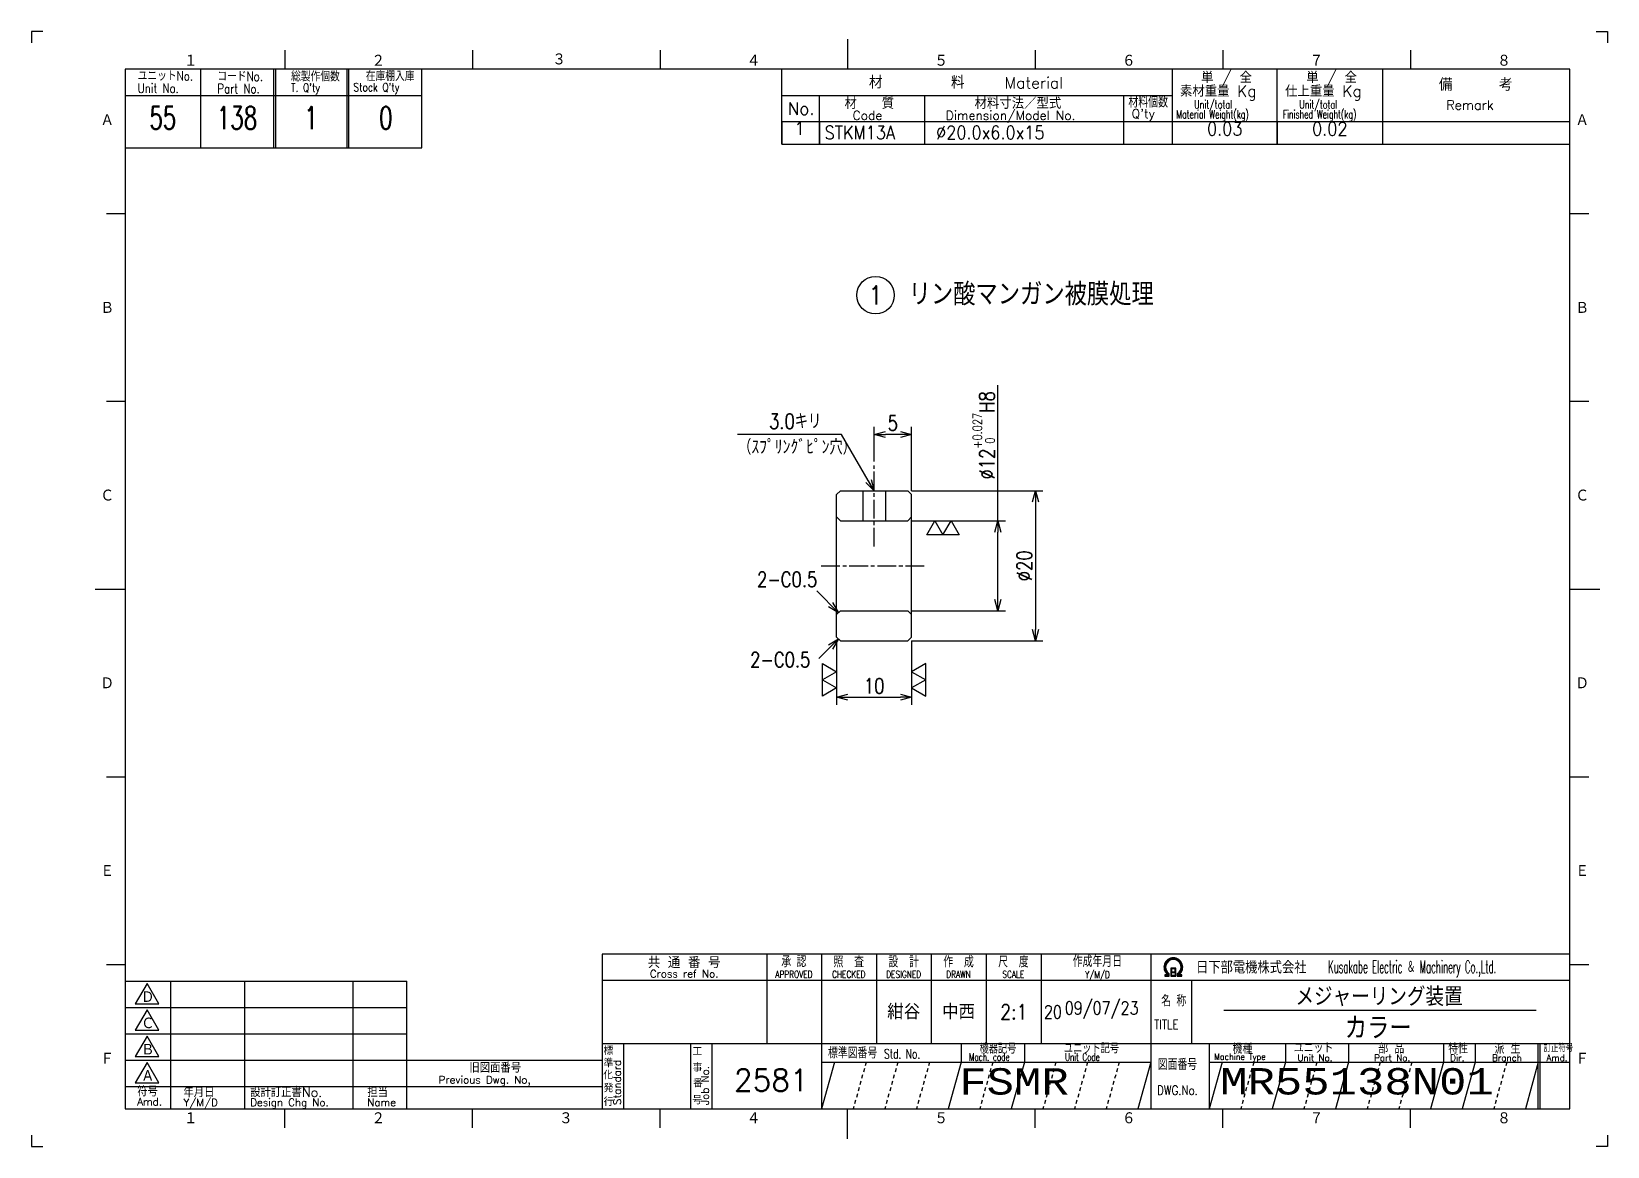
# Model space of a CAD drawing. Extents: x 0 to 210, y 0 to 148.
import ezdxf
from ezdxf.enums import TextEntityAlignment as Align

# ---------------------------------------------------------------- set-up
doc = ezdxf.new("R2010")
doc.units = 0
doc.header["$LTSCALE"] = 0.5
doc.linetypes.add('GEN3A', pattern=[3.5, 2, -1.5])
doc.linetypes.add('GEN7A', pattern=[7.5, 5, -0.75, 1, -0.75])
doc.layers.get('0').update_dxf_attribs({"linetype": 'CONTINUOUS'})
doc.layers.get('DEFPOINTS').update_dxf_attribs({"linetype": 'CONTINUOUS'})
for name, color, linetype in [('2', 5, 'CONTINUOUS'), ('5', 3, 'CONTINUOUS'), ('6', 52, 'CONTINUOUS'), ('7A', 4, 'GEN7A'), ('8', 1, 'CONTINUOUS'), ('RAHM2', 1, 'CONTINUOUS'), ('RAHM3', 52, 'CONTINUOUS')]:
    doc.layers.add(name, color=color, linetype=linetype)
doc.styles.add('DIMENSION', font='monotxt.shx', dxfattribs={"bigfont": 'bigfont.shx'})
doc.styles.get("Standard").update_dxf_attribs({"font": 'romans.shx', "width": 0.8, "bigfont": 'extfont.shx'})
doc.dimstyles.new('GEN-ISO', dxfattribs={"dimtxt": 4, "dimasz": 3, "dimexe": 2, "dimexo": 1, "dimgap": 1, "dimtad": 3, "dimdec": 3, "dimrnd": 0.001, "dimdsep": 46, "dimtxsty": 'Standard', "dimblk": 'OPEN30', "dimcen": 0, "dimclrt": 52, "dimadec": 0, "dimazin": 0, "dimtp": 0.1, "dimtm": 0.1, "dimtfac": 0.6, "dimtdec": 3, "dimtmove": 2, "dimatfit": 3, "dimldrblk": 'OPEN30', "dimfxl": 0, "dimarcsym": 0})

# ---------------------------------------------------------------- blocks, each defined once
blk = doc.blocks.new('1A3ﾌﾞﾋﾝ')
at = {"layer": 'RAHM2', "color": 5, "linetype": 'Continuous'}
for p, q in [((3, 297), (0, 297)), ((0, 297), (0, 294)), ((217.5, 295), (217.5, 287)), ((417, 297), (420, 297)), ((420, 297), (420, 294)), ((67.5, 292), (67.5, 287)), ((117.5, 292), (117.5, 287)), ((167.5, 292), (167.5, 287)), ((267.5, 292), (267.5, 287)), ((317.5, 292), (317.5, 287)), ((367.5, 292), (367.5, 287)), ((410, 287), (25, 287)), ((25, 287), (25, 10)), ((104, 266), (104, 287)), ((410, 10), (410, 287)), ((25, 266), (64.5, 266)), ((64.5, 266), (104, 266)), ((20, 248.5), (25, 248.5)), ((410, 248.5), (415, 248.5)), ((20, 198.5), (25, 198.5)), ((410, 198.5), (415, 198.5)), ((17, 148.5), (25, 148.5)), ((410, 148.5), (418, 148.5)), ((20, 98.5), (25, 98.5)), ((410, 98.5), (415, 98.5)), ((20, 48.5), (25, 48.5)), ((410, 48.5), (415, 48.5)), ((25, 10), (410, 10)), ((67.5, 5), (67.5, 10)), ((117.5, 5), (117.5, 10)), ((217.5, 2), (217.5, 10)), ((267.5, 5), (267.5, 10)), ((317.5, 5), (317.5, 10)), ((367.5, 5), (367.5, 10)), ((0, 3), (0, 0)), ((0, 0), (3, 0)), ((420, 0), (417, 0)), ((420, 3), (420, 0))]:
    blk.add_line(p, q, dxfattribs=at)
at = {"layer": 'RAHM2', "color": 7, "linetype": 'Continuous'}
for p, q in [((45, 287), (45, 266)), ((64.5, 287), (64.5, 266)), ((65, 287), (65, 266)), ((84, 287), (84, 266)), ((84.5, 287), (84.5, 266)), ((200, 267), (200, 287)), ((304, 287), (304, 267)), ((332, 267), (332, 287)), ((360, 287), (360, 267)), ((25, 280), (64.5, 280)), ((64.5, 280), (104, 280)), ((200, 280), (304, 280)), ((210, 267), (210, 280)), ((238, 280), (238, 267)), ((291, 280), (291, 267)), ((200, 273), (410, 273)), ((200, 267), (410, 267)), ((195.93, 51.26), (195.93, 27.42)), ((210.55, 51.26), (210.55, 10)), ((225.18, 51.26), (225.18, 27.42)), ((239.8, 51.26), (239.8, 27.42)), ((254.43, 51.26), (254.43, 27.42)), ((269.05, 51.26), (269.05, 27.42)), ((298.3, 51.26), (298.3, 10)), ((25, 44), (100, 44)), ((37, 44), (37, 10)), ((56.8, 44), (56.8, 10)), ((85.6, 44), (85.6, 10)), ((100, 10), (100, 44)), ((152.05, 44.26), (410, 44.26)), ((269.05, 44.26), (269.05, 27.42)), ((298.3, 44.26), (298.3, 44.26)), ((309.17, 44.26), (309.17, 27.42)), ((25, 37), (100, 37)), ((25, 30), (100, 30)), ((152.05, 27.42), (410, 27.42)), ((157.77, 27.42), (157.77, 10)), ((175.59, 27.42), (175.59, 10)), ((181.3, 27.42), (181.3, 10)), ((247.73, 27.42), (247.73, 22.42)), ((264.59, 27.42), (264.59, 22.42)), ((313.83, 27.42), (313.83, 10)), ((334.15, 27.42), (334.15, 22.42)), ((351, 27.42), (351, 22.42)), ((376.29, 27.42), (376.29, 22.42)), ((384.72, 27.42), (384.72, 22.42)), ((401.57, 10), (401.57, 27.42)), ((402.07, 10), (402.07, 27.42)), ((25, 23), (100, 23)), ((100, 23), (152.05, 23)), ((210.55, 22.42), (298.3, 22.42)), ((313.83, 22.42), (410, 22.42)), ((25, 16), (100, 16)), ((100, 16), (152.05, 16)), ((167.5, 5), (167.5, 10))]:
    blk.add_line(p, q, dxfattribs=at)
at = {"layer": 'RAHM2', "color": 3, "linetype": 'Continuous'}
for p, q in [((317.73, 36.35), (401.03, 36.35)), ((214.02, 22.42), (210.55, 10)), ((247.73, 22.42), (244.26, 10)), ((264.59, 22.42), (261.12, 10)), ((298.3, 22.42), (294.83, 10)), ((334.15, 22.42), (330.68, 10)), ((351, 22.42), (347.54, 10)), ((376.29, 22.42), (372.82, 10)), ((384.72, 22.42), (381.25, 10))]:
    blk.add_line(p, q, dxfattribs=at)
at = {"layer": 'RAHM2', "color": 3, "linetype": 'GEN3A'}
for p, q in [((222.44, 22.42), (218.98, 10)), ((230.87, 22.42), (227.41, 10)), ((239.3, 22.42), (235.84, 10)), ((256.16, 22.42), (252.69, 10)), ((273.01, 22.42), (269.55, 10)), ((281.44, 22.42), (277.98, 10)), ((289.87, 22.42), (286.41, 10)), ((325.72, 22.42), (322.25, 10)), ((342.57, 22.42), (339.11, 10)), ((359.43, 22.42), (355.97, 10)), ((367.86, 22.42), (364.39, 10)), ((393.14, 22.42), (389.68, 10))]:
    blk.add_line(p, q, dxfattribs=at)
at = {"layer": 'RAHM2', "color": 5, "linetype": 'Continuous'}
blk.add_lwpolyline([(410, 51.26), (152.05, 51.26), (152.05, 10)], dxfattribs=at)
at = {"layer": 'RAHM2', "color": 7, "linetype": 'Continuous'}
for points in [[(303.62, 47.51), (303.62, 45.4), (304.92, 45.4), (304.92, 47.51), (303.62, 47.51)], [(303.77, 47.36), (303.77, 46.53), (304.77, 46.53), (304.77, 47.36), (303.77, 47.36)], [(304.77, 46.38), (304.77, 45.55), (303.77, 45.55), (303.77, 46.38), (304.77, 46.38)], [(302.02, 45.4), (303.22, 45.4), (303.22, 46.01)], [(302.02, 45.58), (302.97, 45.58), (302.97, 45.91)], [(302.72, 45.82), (302.72, 45.75), (302.02, 45.75), (302.02, 45.4)], [(305.32, 45.98), (305.32, 45.4), (306.58, 45.4), (306.58, 45.75), (305.85, 45.75), (305.85, 45.8)], [(305.57, 45.87), (305.57, 45.58), (306.58, 45.58)]]:
    blk.add_lwpolyline(points, dxfattribs=at)
for points in [[(30.79, 43.41), (27.65, 37.97), (33.92, 37.97)], [(30.79, 36.41), (27.65, 30.97), (33.92, 30.97)], [(30.79, 29.41), (27.65, 23.97), (33.92, 23.97)], [(30.79, 22.41), (27.65, 16.97), (33.92, 16.97)]]:
    blk.add_lwpolyline(points, close=True, dxfattribs=at)
at = {"layer": 'RAHM2', "color": 3, "linetype": 'Continuous'}
for points in [[(317.29, 22.42), (313.83, 10)], [(401.57, 22.42), (401.57, 22.42), (398.11, 10)]]:
    blk.add_lwpolyline(points, dxfattribs=at)
at = {"layer": 'RAHM2', "color": 7, "linetype": 'Continuous'}
for radius, start, end in [(2.5, 308.2706, 230.8952), (2.28, 303.9949, 234.4013), (2.06, 299.8294, 238.4756)]:
    blk.add_arc((304.3, 47.76), radius, start, end, dxfattribs=at)
at = {"layer": 'RAHM2', "color": 5, "linetype": 'Continuous'}
for s, p in [('１', (40.6, 287.58)), ('２', (90.6, 287.58)), ('４', (190.6, 287.58)), ('５', (240.6, 287.58)), ('６', (290.6, 287.58)), ('７', (340.6, 287.58)), ('８', (390.6, 287.58)), ('Ａ', (18.36, 271.74)), ('Ａ', (411.44, 271.74)), ('Ｂ', (18.36, 221.74)), ('Ｂ', (411.44, 221.74)), ('Ｃ', (18.36, 171.74)), ('Ｃ', (411.44, 171.74)), ('Ｄ', (18.36, 121.74)), ('Ｄ', (411.44, 121.74)), ('Ｅ', (18.36, 71.74)), ('Ｅ', (411.44, 71.74)), ('Ｆ', (18.36, 21.74)), ('Ｆ', (411.44, 21.74)), ('１', (40.6, 5.87)), ('２', (90.6, 5.87)), ('３', (140.6, 5.87)), ('４', (190.6, 5.87)), ('５', (240.6, 5.87)), ('６', (290.6, 5.87)), ('７', (340.6, 5.87)), ('８', (390.6, 5.87))]:
    blk.add_text(s, height=3.31, dxfattribs=at).set_placement(p)
blk.add_text('３', height=3.31, dxfattribs=at).set_placement((140.6, 289.58), align=Align.MIDDLE)
at = {"layer": 'RAHM2', "color": 7, "linetype": 'Continuous'}
for s, height, width, p in [('ユニットNo.', 2.5, 0.8, (28.29, 283.92)), ('コードNo.', 2.5, 0.8, (49.52, 283.81)), ('総製作個数', 2.5, 0.8, (69.17, 283.72)), ('在庫棚入庫', 2.5, 0.8, (89.08, 283.82)), ('Unit No.', 2.5, 0.8, (28.29, 280.64)), ('Part No.', 2.5, 0.8, (49.52, 280.53)), ("T. Q'ty", 2.2, 0.8, (69.17, 280.96)), ("Stock Q'ty", 2.2, 0.8, (85.8, 281.06)), ('材料個数', 3, 0.8, (292.32, 276.75)), ('Unit/total', 2.2, 0.7, (309.86, 276.49)), ('Unit/total', 2.2, 0.7, (337.86, 276.49)), ('Material Weight(kg)', 2.2, 0.68, (305.1, 273.86)), ('Finished Weight(kg)', 2.2, 0.68, (333.46, 273.86)), ('作成年月日', 3, 0.7, (277.49, 47.82)), ('Y/M/D', 1.8, 0.8, (280.79, 44.87)), ('Kusakabe Electric ＆ Machinery Co.,Ltd.', 3.3108, 0.5, (345.56, 46.19)), ('名 称', 3, 0.7, (301.06, 37.33)), ('20', 3.5, 0.8, (269.81, 34.08)), ('TITLE', 2.5, 0.8, (299.18, 31.25)), ('標準図番号', 3, 0.7, (212.26, 23.44)), ('Std. No.', 2.5, 0.7, (227.23, 23.44)), ('機器記号', 2.5, 0.7, (252.65, 24.77)), ('ユニット記号', 2.5, 0.7, (275.14, 24.85)), ('訂正符号', 2, 0.7, (403.01, 25.16)), ('Mach. code', 2, 0.7, (249.86, 22.83)), ('Unit Code', 2, 0.7, (275.45, 22.83)), ('図面番号', 3, 0.7, (300.15, 20.37)), ('Machine Type', 1.7, 0.9, (315.15, 23.05))]:
    blk.add_text(s, height=height, dxfattribs=dict(at, width=width)).set_placement(p)
for s, height, p in [('単 / 全', 3, (311.71, 283.26)), ('単 / 全', 3, (339.71, 283.26)), ('材\u3000\u3000\u3000\u3000\u3000料', 3.311, (223.18, 281.82)), ('Material', 3, (259.34, 281.82)), ('素材重量 Kg', 3, (306.08, 279.63)), ('仕上重量 Kg', 3, (334.08, 279.63)), ('備     考', 3.311, (375.08, 281.21)), ('No.', 3.311, (201.5, 274.82)), ('材\u3000\u3000質', 3, (216.68, 276.39)), ('材料寸法／型式', 3, (251.33, 276.39)), ('Remark', 2.5, (377.03, 276.16)), ('Code', 2.4, (218.82, 273.45)), ('Dimension/Model No.', 2.4, (243.65, 273.45)), ("Q'ty", 2.4, (293.19, 273.93)), ('Ｄ', 3.2, (29.23, 38.2)), ('Ｃ', 3.2, (29.23, 31.2)), ('Ｂ', 3.2, (29.23, 24.2)), ('標', 2, (152.44, 24.43)), ('工', 2, (176.15, 24.24)), ('機種', 2.4, (320.08, 24.76)), ('ユニット', 2.4, (336.39, 24.96)), ('部 品', 2.4, (358.93, 24.79)), ('特性', 2.4, (377.55, 24.78)), ('派 生', 2.4, (389.89, 24.72)), ('旧図面番号', 2.5, (116.71, 19.69)), ('準', 2, (152.47, 21.11)), ('事', 2, (176.17, 19.92)), ('Unit No.', 1.7, (337.39, 22.76)), ('Part No.', 1.7, (357.81, 22.76)), ('Dir.', 1.7, (378.09, 22.76)), ('Branch', 1.7, (389.24, 22.76)), ('Amd.', 1.7, (403.74, 22.76)), ('Ａ', 3.2, (29.23, 17.2)), ('Previous Dwg. No,', 2, (108.5, 16.75)), ('化', 2, (152.37, 17.95)), ('番', 2, (176.31, 15.76)), ('Amd.', 2, (28.17, 10.93)), ('符号', 2.5, (28.17, 13.37)), ('Y/M/D', 2, (40.49, 10.7)), ('年月日', 2.5, (40.49, 13.14)), ('設計訂正書No.', 2.5, (58.29, 13.18)), ('Design Chg No.', 2, (58.29, 10.75)), ('担当', 2.5, (89.5, 13.18)), ('Name', 2, (89.5, 10.75)), ('行', 2, (152.46, 10.82)), ('発', 2, (152.46, 14.47)), ('号', 2, (176.11, 11.28))]:
    blk.add_text(s, height=height, dxfattribs=at).set_placement(p)
for s, height, p in [('共 通 番 号', 3, (173.93, 49.14)), ('Cross ref No.', 2, (173.93, 46.01))]:
    blk.add_text(s, height=height, dxfattribs=at).set_placement(p, align=Align.MIDDLE)
for s, height, width, p in [('承 認', 3, 0.7, (203.18, 49.35)), ('照  査', 3, 0.7, (217.8, 49.35)), ('設  計', 3, 0.7, (232.43, 49.35)), ('作  成', 3, 0.7, (247.05, 49.35)), ('尺  度', 3, 0.7, (261.67, 49.35)), ('APPROVED', 1.8, 0.8, (203.18, 45.85)), ('CHECKED', 1.8, 0.8, (217.8, 45.85)), ('DESIGNED', 1.8, 0.8, (232.43, 45.85)), ('DRAWN', 1.8, 0.8, (247.05, 45.85)), ('SCALE', 1.8, 0.8, (261.67, 45.85)), ('DWG.No.', 2.5, 0.8, (305.41, 14.96))]:
    blk.add_text(s, height=height, dxfattribs=dict(at, width=width)).set_placement(p, align=Align.MIDDLE)
at = {"layer": 'RAHM2', "color": 7, "linetype": 'Continuous', "width": 0.844147}
blk.add_text('日下部電機株式会社', height=3.311, dxfattribs=at).set_placement((310.35, 46.06), (339.79, 46.06), align=Align.FIT)
at = {"layer": 'RAHM2', "color": 7, "linetype": 'Continuous'}
for s, p in [('Standard', (157.07, 11.05)), ('Job No.', (180.5, 11.05))]:
    blk.add_text(s, height=2, rotation=90, dxfattribs=at).set_placement(p)
at = {"layer": 'RAHM2', "color": 5, "linetype": 'Continuous', "width": 0.7}
for tag, p in [('HEADER3', (35, 274.01)), ('HEADER4', (54.75, 274)), ('HEADER15', (74.49, 274)), ('HEADER16', (94.43, 274))]:
    blk.add_attdef(tag, text='', height=6, dxfattribs=at).set_placement(p, align=Align.MIDDLE)
at = {"layer": 'RAHM2', "color": 7, "linetype": 'Continuous'}
blk.add_attdef('HEADER5', text='', height=2.5, dxfattribs=at).set_placement((63.69, 267.1), align=Align.BOTTOM_RIGHT)
for tag, height, width, p in [('HEADER1', 5, 0.9, (359.12, 40.15)), ('HEADER25', 3.2, 0.63, (46.91, 40.38)), ('HEADER23', 3.33, 0.8, (71.4, 40.2)), ('HEADER24', 3.5, 0.8, (92.57, 40.22)), ('HEADER7', 5, 0.8, (174.38, 35.8)), ('GEN-TITLE-SCA', 4, 0.85, (261.79, 35.85)), ('HEADER22', 3.2, 0.63, (46.91, 33.38)), ('HEADER20', 3.33, 0.8, (71.4, 33.2)), ('HEADER21', 3.5, 0.8, (92.57, 33.22)), ('HEADER2', 6, 0.9, (358.89, 31.68)), ('HEADER19', 3.2, 0.63, (46.91, 26.38)), ('HEADER17', 3.33, 0.8, (71.4, 26.2)), ('HEADER18', 3.5, 0.8, (92.57, 26.22)), ('HEADER11', 3.2, 0.63, (46.91, 19.38)), ('HEADER9', 3.33, 0.8, (71.4, 19.2)), ('HEADER10', 3.5, 0.8, (92.57, 19.22)), ('HEADER14', 3.31, 0.8, (126.54, 12.82))]:
    blk.add_attdef(tag, text='', height=height, dxfattribs=dict(at, width=width)).set_placement(p, align=Align.MIDDLE)
for tag, p in [('HEADER27', (232.45, 36.09)), ('HEADER26', (247.07, 36.09))]:
    blk.add_attdef(tag, text='', height=4, dxfattribs=at).set_placement(p, align=Align.MIDDLE)
at = {"layer": 'RAHM2', "color": 7, "linetype": 'Continuous', "width": 0.8}
blk.add_attdef('GEN-TITLE-DAT', text='', height=3.5, dxfattribs=at).set_placement((275.35, 34.1), align=Align.BOTTOM_LEFT)
at = {"layer": 'RAHM2', "color": 5, "linetype": 'Continuous'}
blk.add_attdef('HEADER6', text='', height=5.8, dxfattribs=at).set_placement((207.09, 13.03), align=Align.BOTTOM_RIGHT)
at = {"layer": 'RAHM2', "color": 5, "linetype": 'Continuous', "style": 'DIMENSION', "width": 1.2}
for tag, p in [('HEADER13', (213.56, 11.75)), ('HEADER12', (247.26, 11.72)), ('GEN-TITLE-DWG', (316.79, 11.74))]:
    blk.add_attdef(tag, text='', height=7.02, dxfattribs=at).set_placement(p, align=Align.BOTTOM_LEFT)
at = {"layer": 'RAHM2', "color": 5, "linetype": 'Continuous', "style": 'DIMENSION'}
blk.add_attdef('HEADER8', text='', height=7.02, dxfattribs=at).set_placement((408.58, 11.71), align=Align.BOTTOM_RIGHT)
blk = doc.blocks.new('_Open30')
at = {"color": 0, "linetype": 'ByBlock', "lineweight": -2}
for p, q in [((-1, 0.27), (0, 0)), ((0, 0), (-1, -0.27)), ((0, 0), (-1, 0))]:
    blk.add_line(p, q, dxfattribs=at)
blk = doc.blocks.new('*D10')
at = {"layer": '5', "color": 0, "lineweight": -2}
for p, q in [((117.28, 87.34), (134.78, 87.34)), ((133.78, 85.84), (133.78, 68.84)), ((117.28, 67.34), (134.78, 67.34))]:
    blk.add_line(p, q, dxfattribs=at)
at = {"layer": 'DEFPOINTS', "color": 0}
for p in [(116.78, 87.34), (116.78, 67.34), (133.78, 67.34)]:
    blk.add_point(p, dxfattribs=at)
at = {"layer": '5', "color": 0, "lineweight": -2, "xscale": 1.5, "yscale": 1.5, "zscale": 1.5}
for p, rotation in [((133.78, 87.34), 90), ((133.78, 67.34), 270)]:
    blk.add_blockref('_Open30', p, dxfattribs=dict(at, rotation=rotation))
at = {"layer": '5', "color": 52, "insert": (132.28, 77.34), "char_height": 2, "attachment_point": 5, "rotation": 90}
blk.add_mtext('%%C20', dxfattribs=at)
blk = doc.blocks.new('*D11')
at = {"layer": '5', "color": 0, "lineweight": -2}
for p, q in [((107.28, 67.34), (107.28, 58.84)), ((117.28, 67.34), (117.28, 58.84)), ((108.78, 59.84), (115.78, 59.84))]:
    blk.add_line(p, q, dxfattribs=at)
at = {"layer": 'DEFPOINTS', "color": 0}
for p in [(107.28, 67.84), (117.28, 67.84), (117.28, 59.84)]:
    blk.add_point(p, dxfattribs=at)
at = {"layer": '5', "color": 0, "lineweight": -2, "xscale": 1.5, "yscale": 1.5, "zscale": 1.5, "rotation": 180}
blk.add_blockref('_Open30', (107.28, 59.84), dxfattribs=at)
at = {"layer": '5', "color": 0, "lineweight": -2, "xscale": 1.5, "yscale": 1.5, "zscale": 1.5}
blk.add_blockref('_Open30', (117.28, 59.84), dxfattribs=at)
at = {"layer": '5', "color": 52, "insert": (112.28, 61.34), "char_height": 2, "attachment_point": 5}
blk.add_mtext('10', dxfattribs=at)
blk = doc.blocks.new('*D12')
at = {"layer": '5', "color": 0, "lineweight": -2}
for p, q in [((112.28, 91.21), (112.28, 95.84)), ((115.78, 94.84), (113.78, 94.84)), ((117.28, 87.34), (117.28, 95.84))]:
    blk.add_line(p, q, dxfattribs=at)
at = {"layer": 'DEFPOINTS', "color": 0}
for p in [(112.28, 94.84), (112.28, 90.71), (117.28, 86.84)]:
    blk.add_point(p, dxfattribs=at)
at = {"layer": '5', "color": 0, "lineweight": -2, "xscale": 1.5, "yscale": 1.5, "zscale": 1.5, "rotation": 180}
blk.add_blockref('_Open30', (112.28, 94.84), dxfattribs=at)
at = {"layer": '5', "color": 0, "lineweight": -2, "xscale": 1.5, "yscale": 1.5, "zscale": 1.5}
blk.add_blockref('_Open30', (117.28, 94.84), dxfattribs=at)
at = {"layer": '5', "color": 52, "insert": (114.78, 96.34), "char_height": 2, "attachment_point": 5}
blk.add_mtext('5', dxfattribs=at)
blk = doc.blocks.new('*D13')
at = {"layer": '5', "color": 0, "lineweight": -2}
for p, q in [((128.78, 83.34), (128.78, 101.4)), ((117.28, 83.34), (129.78, 83.34)), ((128.78, 72.84), (128.78, 81.84)), ((117.28, 71.34), (129.78, 71.34))]:
    blk.add_line(p, q, dxfattribs=at)
at = {"layer": 'DEFPOINTS', "color": 0}
for p in [(116.78, 83.34), (116.78, 71.34), (128.78, 71.34)]:
    blk.add_point(p, dxfattribs=at)
at = {"layer": '5', "color": 0, "lineweight": -2, "xscale": 1.5, "yscale": 1.5, "zscale": 1.5}
for p, rotation in [((128.78, 83.34), 90), ((128.78, 71.34), 270)]:
    blk.add_blockref('_Open30', p, dxfattribs=dict(at, rotation=rotation))
at = {"layer": '5', "color": 52, "insert": (126.88, 94.72), "char_height": 2, "attachment_point": 5, "rotation": 90}
blk.add_mtext('%%C12{\\H1.200000;\\S+0.027^  0;}H8', dxfattribs=at)
blk = doc.blocks.new('STDBUHIN')
at = {"color": 7}
for p, q in [((0, 0), (0, -6)), ((10, 0), (10, -6)), ((38, 0), (38, -6)), ((91, 0), (91, -6)), ((104, 0), (104, -6)), ((132, 0), (132, -6)), ((160, 0), (160, -6)), ((0, -6), (210, -6))]:
    blk.add_line(p, q, dxfattribs=at)
at = {"layer": 'RAHM3', "color": 7, "width": 0.9}
for tag, p in [('1GENST', (4.710911, -4.609434)), ('4GENST', (96.434633, -4.658422)), ('5GENST', (118, -4.729)), ('6GENST', (146, -4.729))]:
    blk.add_attdef(tag, text='', height=3.5, dxfattribs=at).set_placement(p, align=Align.BOTTOM_CENTER)
at = {"layer": 'RAHM3', "color": 7}
for tag, p, width in [('2GENST', (11.373533, -4.658422), 0.8), ('3GENST', (41.070972, -4.658422), 0.8), ('7GENST', (162.759538, -4.671383), 0.9)]:
    blk.add_attdef(tag, p, '', height=3.5, dxfattribs=dict(at, width=width))
blk = doc.blocks.new('GENBALLOON1')
blk.add_circle((0, 0), 5)
at = {"flags": 1}
blk.add_attdef('GEN_PARENT', text='', height=2.5, dxfattribs=at).set_placement((0, 0), align=Align.MIDDLE)
blk.add_attdef('REF_NO', text='', height=3.5).set_placement((0, 0), align=Align.MIDDLE)
at = {"color": 7, "flags": 1}
for tag, p in [('5GENINF', (6.43, 0.96)), ('6GENINF', (6.43, 0.63)), ('7GENINF', (6.43, 0.3)), ('8GENINF', (6.43, -0.04)), ('9GENINF', (6.43, -0.37)), ('3GENINF', (6.43, -2.34)), ('4GENINF', (6.43, -2.67)), ('10GENINF', (6.43, -0.7)), ('11GENINF', (6.43, -1)), ('12GENINF', (6.43, -1.34)), ('13GENINF', (6.43, -1.67)), ('14GENINF', (6.43, -2)), ('15GENINF', (6.43, -3)), ('16GENINF', (6.43, -3.34)), ('17GENINF', (6.43, -3.7)), ('18GENINF', (6.43, -4.04)), ('19GENINF', (6.43, -4.37)), ('20GENINF', (6.43, -4.7)), ('21GENINF', (6.43, -5.04)), ('22GENINF', (6.43, -5.37))]:
    blk.add_attdef(tag, p, '', height=0.2, dxfattribs=at)

msp = doc.modelspace()

# ---------------------------------------------------------------- linework, layer by layer
at = {"layer": '2'}
for p, q in [((107.7767, 87.3438), (107.2767, 86.8438)), ((107.2767, 67.8438), (107.2767, 86.8438)), ((107.7767, 87.3438), (116.7767, 87.3438)), ((110.7767, 87.3438), (110.7767, 83.3438)), ((113.7767, 87.3438), (113.7767, 83.3438)), ((116.7767, 87.3438), (117.2767, 86.8438)), ((117.2767, 67.8438), (117.2767, 86.8438)), ((107.2767, 83.8438), (107.7767, 83.3438)), ((107.7767, 83.3438), (116.7767, 83.3438)), ((117.2767, 83.8438), (116.7767, 83.3438)), ((107.2767, 70.8438), (107.7767, 71.3438)), ((107.7767, 71.3438), (116.7767, 71.3438)), ((117.2767, 70.8438), (116.7767, 71.3438)), ((107.7767, 67.3438), (107.2767, 67.8438)), ((107.7767, 67.3438), (116.7767, 67.3438)), ((117.2767, 67.8438), (116.7767, 67.3438))]:
    msp.add_line(p, q, dxfattribs=at)
at = {"layer": '5'}
msp.add_line((107.9509, 94.8363), (94.0738, 94.8363), dxfattribs=at)
at = {"layer": '7A'}
for p, q in [((112.2767, 79.894), (112.2767, 90.7073)), ((105.2138, 77.3438), (118.956, 77.3438))]:
    msp.add_line(p, q, dxfattribs=at)
at = {"layer": '8'}
for points in [[(120.3736, 83.3438), (121.4561, 81.4688), (119.2911, 81.4688), (120.3736, 83.3438)], [(122.5386, 83.3438), (123.6211, 81.4688), (121.4561, 81.4688), (122.5386, 83.3438)], [(107.2767, 63.2362), (105.4017, 62.1537), (105.4017, 64.3187), (107.2767, 63.2362)], [(117.2767, 63.2362), (119.1517, 62.1537), (119.1517, 64.3187), (117.2767, 63.2362)], [(107.2767, 61.0712), (105.4017, 59.9887), (105.4017, 62.1537), (107.2767, 61.0712)], [(117.2767, 61.0712), (119.1517, 59.9887), (119.1517, 62.1537), (117.2767, 61.0712)]]:
    msp.add_lwpolyline(points, close=True, dxfattribs=at)

# ---------------------------------------------------------------- block references
at = {"layer": '2', "xscale": 0.5, "yscale": 0.5, "zscale": 0.5}
msp.add_blockref('1A3ﾌﾞﾋﾝ', (0, 0), dxfattribs=at).add_auto_attribs({'GEN-TITLE-DWG': 'MR55138N01', 'GEN-TITLE-DAT': '09/07/23', 'GEN-TITLE-SCA': '2:1', 'HEADER1': 'メジャーリング装置', 'HEADER2': 'カラー', 'HEADER3': '55', 'HEADER4': '138', 'HEADER6': '2581', 'HEADER12': 'FSMR', 'HEADER15': '1', 'HEADER16': '0', 'HEADER27': '紺谷', 'HEADER26': '中西'})
at = {"layer": '5'}
ref = msp.add_blockref('GENBALLOON1', (112.4713, 113.3844), dxfattribs=dict(at, xscale=0.5, yscale=0.5, zscale=0.5))
ref.add_attrib('REF_NO', '1', dxfattribs={"color": 7, "height": 2.5, "width": 0.9}).set_placement((112.4713, 113.3844), align=Align.MIDDLE_CENTER)
at = {"layer": 'RAHM2'}
ref = msp.add_blockref('STDBUHIN', (100, 136.5), dxfattribs=dict(at, xscale=0.5, yscale=0.5, zscale=0.5))
ref.add_attrib('1GENST', '1', dxfattribs={"layer": 'RAHM3', "color": 7, "height": 1.75, "width": 0.9}).set_placement((102.3555, 134.1953), align=Align.BOTTOM_CENTER)
ref.add_attrib('2GENST', 'STKM13A', (105.6868, 134.1708), dxfattribs={"layer": 'RAHM3', "color": 7, "height": 1.75, "width": 0.9})
ref.add_attrib('3GENST', '%%C20.0x6.0x15', (120.5355, 134.1708), dxfattribs={"layer": 'RAHM3', "color": 7, "height": 1.75, "width": 0.9})
ref.add_attrib('5GENST', '0.03', dxfattribs={"layer": 'RAHM3', "color": 7, "height": 1.75, "width": 0.9}).set_placement((159, 134.1355), align=Align.BOTTOM_CENTER)
ref.add_attrib('6GENST', '0.02', dxfattribs={"layer": 'RAHM3', "color": 7, "height": 1.75, "width": 0.9}).set_placement((173, 134.1355), align=Align.BOTTOM_CENTER)

# ---------------------------------------------------------------- texts
at = {"layer": '6'}
for s, height, width, p in [('リン酸マンガン被膜処理', 3, 0.9, (116.8759, 112.0114)), ('3.0キリ ', 2, 0.8, (98.2858, 95.5914)), ('（ｽﾌﾟﾘﾝｸﾞﾋﾟﾝ穴）', 2, 0.8, (94.1632, 92.1526)), ('2-C0.5', 2, 0.8, (96.6793, 74.5324)), ('2-C0.5', 2, 0.8, (95.7558, 63.8362))]:
    msp.add_text(s, height=height, dxfattribs=dict(at, width=width)).set_placement(p)

# ---------------------------------------------------------------- dimensions: what is measured, and where the dimension line sits
at = {"layer": '5'}
dim = msp.add_linear_dim(base=(128.7767, 71.3438), p1=(116.7767, 83.3438), p2=(116.7767, 71.3438), angle=90, text='%%C<>H8', dimstyle='GEN-ISO', override={"dimscale": 0.5, "dimtol": 1, "dimtp": 0.027, "dimtm": 0, "dimtmove": 0}, dxfattribs=at)
dim.commit()
dim.dimension.update_dxf_attribs({"geometry": '*D13', "text_midpoint": (128.7767, 94.7201), "dimtype": 160})
for base, p1, p2, picture, middle in [((112.2767, 94.8438), (117.2767, 86.8438), (112.2767, 90.7073), '*D12', (114.7767, 96.3438)), ((117.2767, 59.8438), (107.2767, 67.8438), (117.2767, 67.8438), '*D11', (112.2767, 61.3438))]:
    dim = msp.add_linear_dim(base=base, p1=p1, p2=p2, dimstyle='GEN-ISO', override={"dimscale": 0.5}, dxfattribs=at)
    dim.commit()
    dim.dimension.update_dxf_attribs({"geometry": picture, "text_midpoint": middle})
dim = msp.add_linear_dim(base=(133.7767, 67.3438), p1=(116.7767, 87.3438), p2=(116.7767, 67.3438), angle=90, text='%%C<>', dimstyle='GEN-ISO', override={"dimscale": 0.5}, dxfattribs=at)
dim.commit()
dim.dimension.update_dxf_attribs({"geometry": '*D10', "text_midpoint": (132.2767, 77.3438)})

# ---------------------------------------------------------------- leaders
for points, override in [([(112.2767, 87.3438), (107.9509, 94.8363)], {"dimscale": 0.5}), ([(107.5267, 71.0938), (104.6317, 73.9888)], {"dimscale": 0.5, "dimtol": 1, "dimtp": -0.2}), ([(107.5267, 67.5938), (104.9093, 64.9763)], {"dimscale": 0.5, "dimtol": 1, "dimtp": -0.2})]:
    msp.add_leader(points, dimstyle='GEN-ISO', override=override, dxfattribs=at)

doc.saveas('drawing.dxf')
